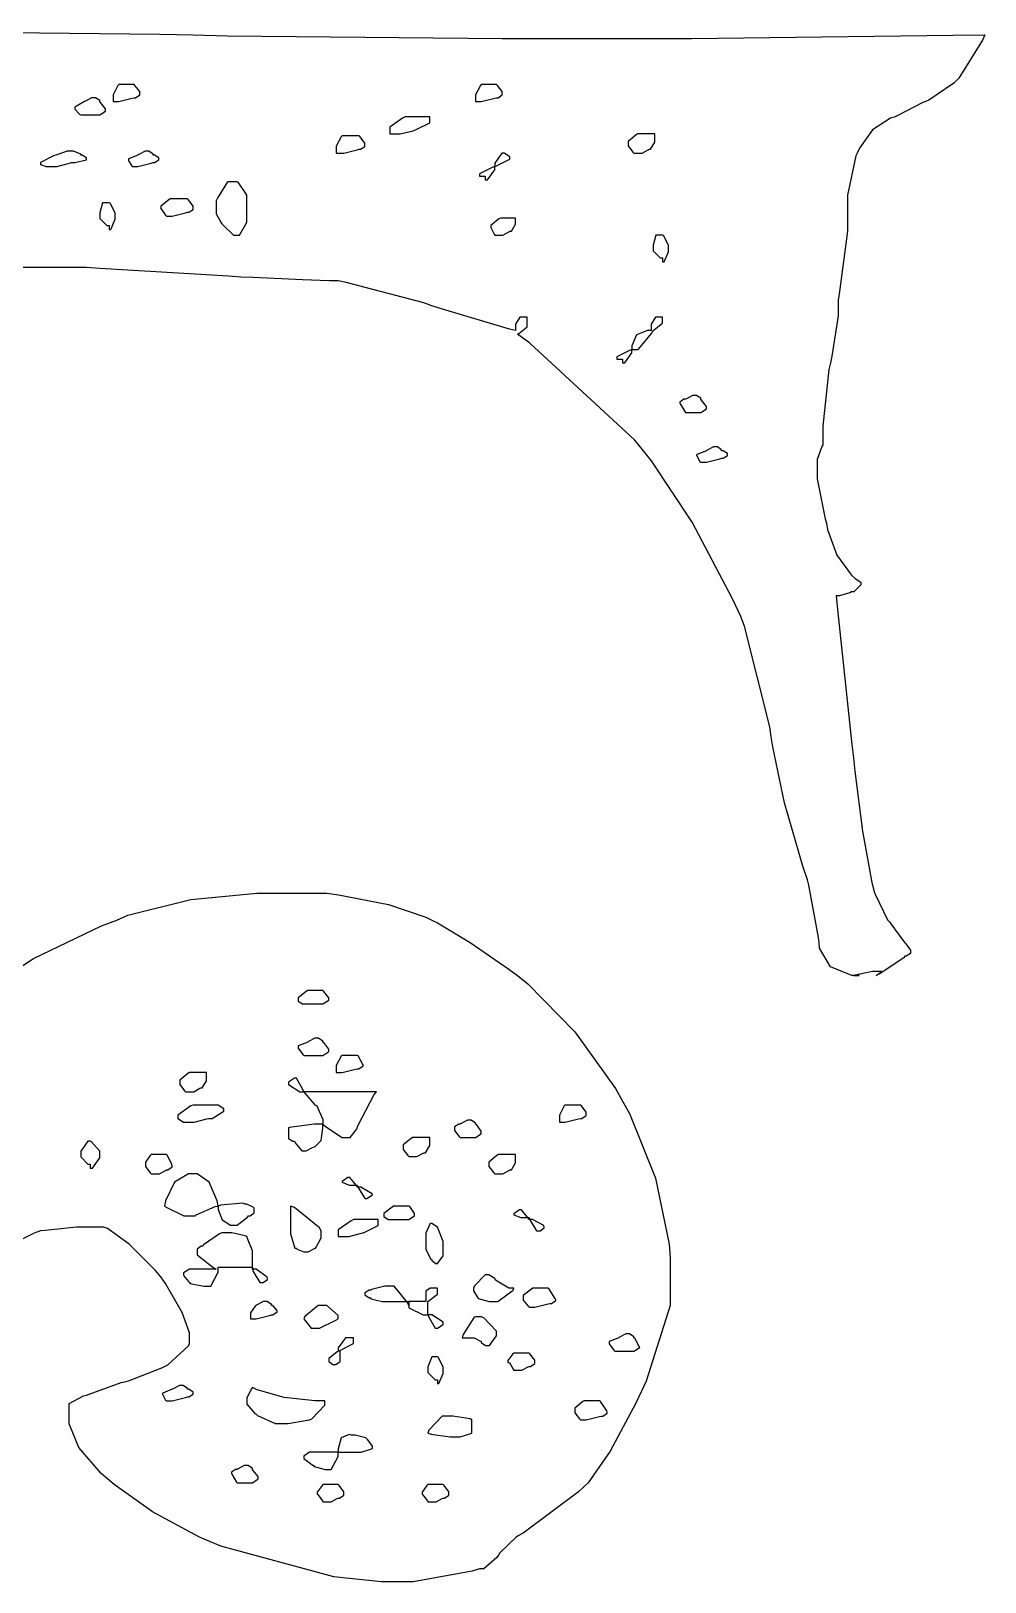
# Model space of a CAD drawing. Extents: x 59 to 294, y 44 to 310.
# Drawn here: x 196.74 to 214.38, y 281.06 to 309.74 of the extents above; entities that cross this region are included whole.
import ezdxf

# ---------------------------------------------------------------- set-up
doc = ezdxf.new("R2010")
doc.units = 0
doc.header["$MEASUREMENT"] = 0

msp = doc.modelspace()

# ---------------------------------------------------------------- linework, layer by layer
at = {"color": 42}
for points in [[(194.106, 309.739), (199.125, 309.678), (199.742, 309.669), (200.376, 309.652), (205.457, 309.598), (207.151, 309.598), (208.959, 309.598), (213.791, 309.66), (214.383, 309.669), (214.339, 309.572), (213.898, 308.865), (213.854, 308.821), (213.809, 308.777), (213.342, 308.461), (213.29, 308.434), (213.236, 308.417), (212.769, 308.179), (212.725, 308.151), (212.637, 308.125), (212.306, 307.91), (212.064, 307.57), (212.019, 307.482), (212.019, 307.482), (211.992, 307.429), (211.843, 306.702), (211.843, 306.458), (211.843, 306.035), (211.693, 304.924), (211.667, 304.764), (211.667, 304.473), (211.552, 303.725), (211.526, 303.601), (211.498, 303.479), (211.384, 302.433), (211.384, 302.084), (211.366, 302.058), (211.278, 301.814), (211.278, 301.731), (211.278, 301.458), (211.428, 300.717), (211.454, 300.637), (211.472, 300.523), (211.641, 300.047), (211.913, 299.677), (211.983, 299.615), (212.09, 299.544), (212.09, 299.5), (211.957, 299.368), (211.913, 299.368), (211.886, 299.35), (211.694, 299.296), (211.631, 299.296), (211.657, 299.041), (211.922, 296.546), (211.949, 296.297), (211.975, 296.051), (212.116, 294.945), (212.292, 293.996), (212.336, 293.828), (212.354, 293.776), (212.583, 293.3), (212.619, 293.265), (212.645, 293.23), (212.883, 292.903), (212.901, 292.876), (212.918, 292.859), (213.008, 292.74), (213.008, 292.699), (213.008, 292.683), (212.927, 292.629), (212.901, 292.629), (212.883, 292.603), (212.442, 292.312), (212.372, 292.276), (212.478, 292.347), (212.302, 292.347), (211.949, 292.276), (212.055, 292.276), (211.922, 292.276), (211.525, 292.432), (211.322, 292.779), (211.314, 292.876), (211.304, 292.974), (211.128, 293.944), (211.102, 294.04), (211.013, 294.297), (210.673, 295.469), (210.458, 296.502), (210.432, 296.686), (210.404, 296.872), (209.937, 298.733), (209.867, 298.909), (209.717, 299.236), (208.967, 300.655), (208.218, 301.793), (208.069, 301.978), (207.909, 302.172), (205.969, 303.964), (205.74, 304.13), (205.766, 304.148), (205.916, 304.268), (205.916, 304.307), (205.916, 304.447), (205.81, 304.447), (205.784, 304.447), (205.705, 304.315), (205.705, 304.271), (205.705, 304.201), (205.589, 304.228), (204.293, 304.615), (204.152, 304.66), (204.01, 304.713), (202.573, 305.091), (202.424, 305.117), (202.257, 305.117), (201.761, 305.14), (200.853, 305.18), (200.624, 305.189), (200.394, 305.206), (198.015, 305.347), (197.768, 305.365), (195.016, 305.365)], [(195.702, 291.871), (196.788, 292.585), (198.049, 293.194), (198.331, 293.299), (198.534, 293.387), (199.698, 293.679), (200.922, 293.794), (201.33, 293.794), (202.212, 293.794), (202.432, 293.768), (203.353, 293.587), (204.046, 293.353), (204.152, 293.299), (204.257, 293.247), (204.866, 292.881), (205.58, 292.392), (205.74, 292.276), (205.933, 292.118), (206.802, 291.232), (207.548, 290.186), (207.68, 289.947), (207.812, 289.719), (208.292, 288.528), (208.544, 287.303), (208.562, 287.055), (208.562, 286.702), (208.562, 286.173), (208.121, 284.772), (208.033, 284.585), (207.927, 284.365), (207.45, 283.479), (207.045, 282.893), (206.974, 282.822), (206.868, 282.725), (205.844, 281.959), (205.74, 281.905), (205.712, 281.887), (205.413, 281.597), (205.387, 281.553), (205.359, 281.509), (205.116, 281.304), (205.034, 281.304), (204.902, 281.26), (203.81, 281.058), (203.447, 281.058), (203.226, 281.058), (202.635, 281.12), (202.565, 281.128), (202.344, 281.156), (200.254, 281.721), (200.061, 281.799), (199.857, 281.887), (198.989, 282.355), (198.278, 282.858), (198.155, 282.964), (198.039, 283.061), (197.63, 283.545), (197.449, 283.982), (197.449, 284.127), (197.449, 284.303), (197.449, 284.357), (197.714, 284.499), (197.768, 284.515), (197.82, 284.533), (198.411, 284.745), (198.473, 284.762), (198.544, 284.78), (199.16, 285.018), (199.213, 285.044), (199.274, 285.072), (199.654, 285.423), (199.672, 285.467), (199.672, 285.538), (199.672, 285.665), (199.54, 286.042), (199.231, 286.58), (199.143, 286.702), (199.037, 286.826), (198.56, 287.307), (198.155, 287.594), (198.085, 287.62), (197.802, 287.62), (197.582, 287.62), (197.008, 287.559), (196.92, 287.55), (196.804, 287.506), (195.659, 286.95)]]:
    msp.add_lwpolyline(points, dxfattribs=at)
for points in [[(198.261, 308.434), (198.367, 308.434), (198.367, 308.434), (198.614, 308.496), (198.65, 308.504), (198.676, 308.504), (198.754, 308.558), (198.754, 308.574), (198.754, 308.618), (198.666, 308.734), (198.65, 308.751), (198.367, 308.751), (198.349, 308.734), (198.261, 308.562), (198.261, 308.504), (198.261, 308.434)], [(204.964, 308.434), (205.07, 308.434), (205.07, 308.434), (205.317, 308.496), (205.353, 308.504), (205.379, 308.504), (205.457, 308.558), (205.457, 308.574), (205.457, 308.618), (205.369, 308.734), (205.353, 308.751), (205.07, 308.751), (205.052, 308.734), (204.964, 308.562), (204.964, 308.504), (204.964, 308.434)], [(197.662, 308.187), (198.015, 308.187), (198.121, 308.258), (198.121, 308.302), (198.031, 308.417), (198.015, 308.434), (198.015, 308.452), (197.934, 308.504), (197.908, 308.504), (197.864, 308.504), (197.749, 308.443), (197.732, 308.434), (197.556, 308.328), (197.556, 308.293), (197.644, 308.197), (197.662, 308.187)], [(203.376, 307.835), (203.483, 307.835), (203.571, 307.835), (203.808, 307.896), (203.835, 307.905), (203.879, 307.923), (204.118, 308.042), (204.118, 308.081), (204.118, 308.151), (203.659, 308.151), (203.615, 308.125), (203.376, 307.96), (203.376, 307.905), (203.376, 307.835)], [(202.424, 307.482), (202.53, 307.482), (202.53, 307.482), (202.776, 307.544), (202.811, 307.552), (202.838, 307.552), (202.917, 307.606), (202.917, 307.622), (202.917, 307.666), (202.829, 307.782), (202.811, 307.799), (202.494, 307.799), (202.476, 307.782), (202.388, 307.61), (202.388, 307.552), (202.388, 307.482), (202.424, 307.482)], [(208.245, 307.835), (207.963, 307.835), (207.935, 307.817), (207.786, 307.698), (207.786, 307.658), (207.786, 307.614), (207.874, 307.499), (207.892, 307.482), (207.998, 307.482), (208.043, 307.482), (208.157, 307.544), (208.175, 307.552), (208.201, 307.552), (208.279, 307.684), (208.279, 307.728), (208.279, 307.835), (208.245, 307.835)], [(197.026, 307.233), (197.133, 307.233), (197.221, 307.233), (197.458, 307.297), (197.485, 307.305), (197.556, 307.305), (197.768, 307.359), (197.768, 307.376), (197.768, 307.394), (197.688, 307.446), (197.662, 307.446), (197.662, 307.464), (197.529, 307.516), (197.485, 307.516), (197.414, 307.516), (197.237, 307.455), (197.203, 307.446), (197.159, 307.429), (196.92, 307.309), (196.92, 307.269), (197.026, 307.233)], [(198.614, 307.233), (198.72, 307.233), (198.72, 307.233), (198.967, 307.297), (199.003, 307.305), (199.029, 307.305), (199.107, 307.359), (199.107, 307.376), (199.107, 307.394), (199.029, 307.446), (199.003, 307.446), (199.003, 307.464), (198.923, 307.516), (198.896, 307.516), (198.852, 307.516), (198.737, 307.455), (198.72, 307.446), (198.544, 307.376), (198.544, 307.341), (198.604, 307.251), (198.614, 307.233)], [(205.317, 307.233), (205.273, 307.217), (205.034, 307.097), (205.034, 307.057), (205.14, 307.057), (205.14, 306.987), (205.184, 306.987), (205.317, 307.173), (205.317, 307.233), (205.361, 307.251), (205.599, 307.371), (205.599, 307.41), (205.493, 307.482), (205.449, 307.482), (205.317, 307.296), (205.317, 307.233)], [(200.554, 305.965), (200.598, 305.965), (200.713, 306.167), (200.731, 306.211), (200.731, 306.704), (200.713, 306.732), (200.571, 306.944), (200.554, 306.953), (200.448, 306.953), (200.376, 306.953), (200.2, 306.662), (200.165, 306.6), (200.165, 306.423), (200.165, 306.361), (200.254, 306.203), (200.272, 306.175), (200.298, 306.149), (200.489, 305.965), (200.554, 305.965)], [(199.249, 306.317), (199.355, 306.317), (199.355, 306.317), (199.601, 306.379), (199.636, 306.388), (199.663, 306.388), (199.742, 306.441), (199.742, 306.458), (199.742, 306.502), (199.654, 306.618), (199.636, 306.634), (199.319, 306.634), (199.292, 306.618), (199.143, 306.498), (199.143, 306.458), (199.143, 306.458), (199.231, 306.335), (199.249, 306.317)], [(198.015, 306.317), (198.015, 306.273), (198.147, 306.141), (198.191, 306.141), (198.191, 306.071), (198.217, 306.071), (198.297, 306.257), (198.297, 306.317), (198.297, 306.379), (198.207, 306.556), (198.191, 306.564), (198.085, 306.564), (198.067, 306.564), (198.015, 306.379), (198.015, 306.317)], [(205.317, 305.965), (205.423, 305.965), (205.467, 305.965), (205.581, 306.027), (205.599, 306.035), (205.625, 306.035), (205.705, 306.167), (205.705, 306.211), (205.705, 306.281), (205.423, 306.281), (205.395, 306.265), (205.246, 306.145), (205.246, 306.105), (205.246, 306.105), (205.307, 305.983), (205.317, 305.965)], [(208.245, 305.718), (208.245, 305.674), (208.377, 305.542), (208.421, 305.542), (208.421, 305.47), (208.448, 305.47), (208.528, 305.656), (208.528, 305.718), (208.528, 305.78), (208.438, 305.956), (208.421, 305.965), (208.315, 305.965), (208.297, 305.965), (208.245, 305.78), (208.245, 305.718)], [(208.245, 304.201), (208.271, 304.219), (208.421, 304.338), (208.421, 304.377), (208.421, 304.447), (208.315, 304.447), (208.288, 304.447), (208.209, 304.315), (208.209, 304.271), (208.209, 304.201), (208.142, 304.201), (207.939, 304.118), (207.856, 303.915), (207.856, 303.848), (207.812, 303.831), (207.574, 303.711), (207.574, 303.671), (207.68, 303.671), (207.68, 303.601), (207.724, 303.601), (207.856, 303.787), (207.856, 303.848), (207.963, 303.848), (207.979, 303.857), (208.218, 304.148), (208.245, 304.201)], [(208.844, 302.683), (209.127, 302.683), (209.233, 302.754), (209.233, 302.798), (209.144, 302.913), (209.127, 302.93), (209.127, 302.948), (209.047, 303), (209.021, 303), (208.977, 303), (208.861, 302.94), (208.844, 302.93), (208.817, 302.93), (208.738, 302.878), (208.738, 302.86), (208.747, 302.843), (208.835, 302.701), (208.844, 302.683)], [(209.127, 301.765), (209.233, 301.765), (209.233, 301.765), (209.478, 301.829), (209.514, 301.837), (209.54, 301.837), (209.62, 301.891), (209.62, 301.908), (209.62, 301.926), (209.54, 301.978), (209.514, 301.978), (209.514, 301.996), (209.436, 302.048), (209.41, 302.048), (209.365, 302.048), (209.249, 301.987), (209.233, 301.978), (209.057, 301.908), (209.047, 301.899), (209.109, 301.775), (209.127, 301.765)], [(202.142, 291.994), (201.859, 291.994), (201.832, 291.977), (201.683, 291.858), (201.683, 291.817), (201.683, 291.801), (201.761, 291.747), (201.789, 291.747), (202.142, 291.747), (202.248, 291.817), (202.248, 291.862), (202.158, 291.977), (202.142, 291.994)], [(202.142, 291.042), (202.142, 291.06), (202.062, 291.112), (202.035, 291.112), (201.991, 291.112), (201.876, 291.051), (201.859, 291.042), (201.683, 290.971), (201.683, 290.927), (201.771, 290.813), (201.789, 290.795), (202.142, 290.795), (202.248, 290.865), (202.248, 290.909), (202.158, 291.034), (202.142, 291.042)], [(202.777, 290.795), (202.494, 290.795), (202.476, 290.779), (202.388, 290.606), (202.388, 290.548), (202.388, 290.477), (202.494, 290.477), (202.494, 290.477), (202.741, 290.54), (202.777, 290.548), (202.803, 290.548), (202.883, 290.602), (202.883, 290.619), (202.873, 290.637), (202.794, 290.787), (202.777, 290.795)], [(199.955, 290.477), (199.672, 290.477), (199.645, 290.46), (199.496, 290.34), (199.496, 290.3), (199.496, 290.256), (199.584, 290.142), (199.602, 290.124), (199.708, 290.124), (199.752, 290.124), (199.867, 290.187), (199.885, 290.196), (199.911, 290.196), (199.989, 290.328), (199.989, 290.372), (199.989, 290.477), (199.955, 290.477)], [(202.142, 289.524), (201.982, 289.524), (201.523, 289.464), (201.506, 289.454), (201.506, 289.278), (201.506, 289.261), (201.585, 289.208), (201.613, 289.208), (201.629, 289.181), (201.749, 289.031), (201.789, 289.031), (201.833, 289.031), (201.947, 289.093), (201.965, 289.101), (202, 289.111), (202.106, 289.221), (202.142, 289.449), (202.142, 289.524), (202.186, 289.48), (202.496, 289.278), (202.601, 289.278), (202.645, 289.278), (202.759, 289.428), (202.777, 289.454), (202.794, 289.508), (203.086, 290.072), (203.13, 290.124), (201.789, 290.124), (201.771, 290.168), (201.651, 290.372), (201.613, 290.372), (201.506, 290.3), (201.506, 290.256), (201.717, 290.124), (201.789, 290.124), (201.805, 290.098), (201.983, 289.887), (202.001, 289.877), (202.027, 289.861), (202.142, 289.609), (202.142, 289.524)], [(200.201, 289.877), (199.742, 289.877), (199.698, 289.861), (199.46, 289.688), (199.46, 289.631), (199.566, 289.56), (199.672, 289.56), (199.76, 289.56), (199.997, 289.622), (200.025, 289.631), (200.095, 289.631), (200.308, 289.763), (200.308, 289.807), (200.201, 289.877)], [(206.904, 289.877), (206.622, 289.877), (206.604, 289.861), (206.515, 289.688), (206.515, 289.631), (206.515, 289.56), (206.622, 289.56), (206.622, 289.56), (206.868, 289.622), (206.904, 289.631), (206.93, 289.631), (207.01, 289.684), (207.01, 289.701), (207.01, 289.745), (206.921, 289.861), (206.904, 289.877)], [(204.964, 289.524), (204.964, 289.542), (204.884, 289.595), (204.858, 289.595), (204.814, 289.595), (204.698, 289.534), (204.681, 289.524), (204.654, 289.524), (204.575, 289.472), (204.575, 289.454), (204.575, 289.41), (204.663, 289.296), (204.681, 289.278), (204.964, 289.278), (205.07, 289.348), (205.07, 289.392), (204.98, 289.516), (204.964, 289.524)], [(198.015, 288.961), (198.015, 289.023), (197.864, 289.199), (197.838, 289.208), (197.794, 289.208), (197.662, 289.023), (197.662, 288.961), (197.662, 288.917), (197.794, 288.785), (197.838, 288.785), (197.838, 288.713), (197.882, 288.713), (198.015, 288.899), (198.015, 288.961)], [(204.082, 289.278), (203.799, 289.278), (203.772, 289.261), (203.623, 289.141), (203.623, 289.101), (203.623, 289.057), (203.711, 288.943), (203.729, 288.925), (203.835, 288.925), (203.879, 288.925), (203.994, 288.987), (204.012, 288.995), (204.038, 288.995), (204.118, 289.127), (204.118, 289.172), (204.118, 289.278), (204.082, 289.278)], [(199.249, 288.961), (198.967, 288.961), (198.949, 288.943), (198.86, 288.824), (198.86, 288.785), (198.86, 288.74), (198.949, 288.626), (198.967, 288.608), (199.073, 288.608), (199.117, 288.608), (199.231, 288.67), (199.249, 288.678), (199.275, 288.678), (199.355, 288.732), (199.355, 288.749), (199.346, 288.776), (199.266, 288.943), (199.249, 288.961)], [(205.669, 288.961), (205.387, 288.961), (205.359, 288.943), (205.21, 288.824), (205.21, 288.785), (205.21, 288.74), (205.299, 288.626), (205.317, 288.608), (205.423, 288.608), (205.467, 288.608), (205.581, 288.67), (205.599, 288.678), (205.625, 288.678), (205.705, 288.811), (205.705, 288.855), (205.705, 288.961), (205.669, 288.961)], [(200.201, 288.007), (200.183, 288.105), (200.037, 288.454), (199.815, 288.608), (199.742, 288.608), (199.656, 288.608), (199.398, 288.454), (199.23, 288.105), (199.213, 288.007), (199.257, 287.981), (199.567, 287.831), (199.672, 287.831), (199.778, 287.831), (199.795, 287.849), (200.148, 287.999), (200.201, 288.007), (200.201, 287.944), (200.276, 287.752), (200.431, 287.654), (200.484, 287.654), (200.554, 287.654), (200.749, 287.805), (200.767, 287.831), (200.793, 287.831), (200.871, 287.885), (200.871, 287.903), (200.871, 287.973), (200.853, 287.991), (200.733, 288.043), (200.695, 288.043), (200.659, 288.061), (200.245, 288.025), (200.201, 288.007)], [(202.777, 288.36), (202.759, 288.388), (202.639, 288.536), (202.601, 288.536), (202.494, 288.466), (202.494, 288.449), (202.627, 288.396), (202.671, 288.396), (202.777, 288.396), (202.794, 288.352), (202.914, 288.149), (202.953, 288.149), (203.06, 288.219), (203.05, 288.237), (202.844, 288.36), (202.777, 288.36)], [(201.542, 288.007), (201.542, 287.584), (201.542, 287.496), (201.621, 287.231), (201.648, 287.231), (201.665, 287.215), (201.785, 287.161), (201.825, 287.161), (201.869, 287.161), (201.983, 287.223), (202.001, 287.231), (202.017, 287.249), (202.106, 287.421), (202.106, 287.478), (202.106, 287.55), (202.08, 287.604), (201.613, 287.981), (201.542, 288.007)], [(203.729, 288.007), (203.447, 288.007), (203.419, 287.991), (203.27, 287.871), (203.27, 287.831), (203.27, 287.814), (203.349, 287.76), (203.376, 287.76), (203.729, 287.76), (203.835, 287.831), (203.835, 287.875), (203.746, 287.999), (203.729, 288.007)], [(202.424, 287.444), (202.53, 287.444), (202.619, 287.444), (202.855, 287.506), (202.883, 287.514), (202.927, 287.532), (203.164, 287.652), (203.164, 287.69), (203.164, 287.76), (202.707, 287.76), (202.663, 287.734), (202.424, 287.569), (202.424, 287.514), (202.424, 287.444)], [(204.365, 287.091), (204.365, 287.267), (204.365, 287.356), (204.275, 287.586), (204.258, 287.62), (204.152, 287.69), (204.125, 287.69), (204.046, 287.506), (204.046, 287.444), (204.046, 287.267), (204.046, 287.207), (204.134, 287.03), (204.152, 287.021), (204.152, 287.003), (204.231, 286.949), (204.258, 286.949), (204.365, 287.091)], [(205.952, 287.76), (205.934, 287.788), (205.814, 287.937), (205.776, 287.937), (205.669, 287.867), (205.669, 287.85), (205.802, 287.796), (205.846, 287.796), (205.952, 287.796), (205.969, 287.752), (206.089, 287.55), (206.128, 287.55), (206.155, 287.55), (206.235, 287.604), (206.235, 287.62), (206.225, 287.648), (206.019, 287.76), (205.952, 287.76)], [(200.837, 286.844), (200.853, 286.8), (200.973, 286.596), (201.013, 286.596), (201.039, 286.596), (201.119, 286.65), (201.119, 286.668), (201.109, 286.694), (200.904, 286.844), (200.837, 286.844), (200.837, 287.091), (200.837, 287.179), (200.747, 287.409), (200.731, 287.444), (200.703, 287.462), (200.459, 287.514), (200.378, 287.514), (200.272, 287.514), (200.227, 287.497), (199.935, 287.295), (199.919, 287.267), (199.891, 287.267), (199.813, 287.215), (199.813, 287.197), (199.813, 287.109), (200.104, 286.88), (200.165, 286.844), (199.672, 286.844), (199.566, 286.772), (199.566, 286.728), (199.654, 286.614), (199.672, 286.596), (199.689, 286.58), (199.941, 286.526), (200.025, 286.526), (200.069, 286.526), (200.201, 286.79), (200.201, 286.879), (200.837, 286.879), (200.837, 286.844)], [(203.729, 286.173), (203.702, 286.227), (203.458, 286.526), (203.376, 286.526), (203.288, 286.526), (203.04, 286.465), (203.024, 286.456), (202.996, 286.456), (202.917, 286.403), (202.917, 286.385), (202.917, 286.369), (202.996, 286.315), (203.024, 286.315), (203.024, 286.297), (203.235, 286.243), (203.306, 286.243), (203.729, 286.243), (203.729, 286.173), (203.729, 286.129), (203.994, 285.997), (204.082, 285.997), (204.099, 285.952), (204.218, 285.75), (204.258, 285.75), (204.365, 285.82), (204.365, 285.864), (204.152, 285.997), (204.082, 285.997), (204.082, 286.243), (204.108, 286.261), (204.258, 286.381), (204.258, 286.42), (204.258, 286.492), (204.152, 286.492), (204.125, 286.492), (204.046, 286.438), (204.046, 286.42), (204.046, 286.243), (203.729, 286.243), (203.729, 286.173)], [(205.669, 286.492), (205.581, 286.492), (205.333, 286.641), (205.317, 286.668), (205.21, 286.738), (205.139, 286.738), (204.946, 286.536), (204.928, 286.492), (204.928, 286.445), (205.011, 286.301), (205.213, 286.243), (205.281, 286.243), (205.377, 286.243), (205.66, 286.457), (205.669, 286.492)], [(201.19, 286.173), (201.19, 286.191), (201.109, 286.243), (201.083, 286.243), (201.039, 286.243), (200.924, 286.183), (200.907, 286.173), (200.889, 286.156), (200.801, 286.037), (200.801, 285.997), (200.801, 285.926), (200.907, 285.926), (200.907, 285.926), (201.154, 285.988), (201.19, 285.997), (201.216, 285.997), (201.296, 286.051), (201.296, 286.067), (201.286, 286.085), (201.213, 286.173), (201.19, 286.173)], [(206.305, 286.492), (206.022, 286.492), (205.995, 286.474), (205.846, 286.355), (205.846, 286.315), (205.846, 286.271), (205.934, 286.156), (205.952, 286.139), (206.058, 286.139), (206.058, 286.139), (206.303, 286.2), (206.339, 286.209), (206.365, 286.209), (206.445, 286.263), (206.445, 286.279), (206.427, 286.307), (206.321, 286.483), (206.305, 286.492)], [(201.789, 285.926), (201.805, 285.9), (201.925, 285.75), (201.965, 285.75), (202.08, 285.75), (202.38, 285.9), (202.424, 285.926), (202.424, 285.988), (202.212, 286.173), (202.142, 286.173), (202.053, 286.173), (201.805, 285.97), (201.789, 285.926)], [(204.717, 285.574), (204.894, 285.574), (204.938, 285.574), (205.052, 285.513), (205.07, 285.503), (205.07, 285.487), (205.148, 285.433), (205.176, 285.433), (205.22, 285.433), (205.335, 285.583), (205.353, 285.61), (205.353, 285.698), (205.114, 285.944), (205.07, 285.962), (204.964, 285.962), (204.936, 285.954), (204.734, 285.636), (204.717, 285.574)], [(202.424, 285.327), (202.468, 285.345), (202.707, 285.465), (202.707, 285.503), (202.707, 285.574), (202.601, 285.574), (202.557, 285.574), (202.424, 285.389), (202.424, 285.327), (202.397, 285.31), (202.248, 285.19), (202.248, 285.151), (202.248, 285.134), (202.326, 285.08), (202.354, 285.08), (202.38, 285.08), (202.458, 285.134), (202.458, 285.151), (202.458, 285.327), (202.424, 285.327)], [(207.892, 285.574), (207.892, 285.592), (207.812, 285.644), (207.786, 285.644), (207.742, 285.644), (207.626, 285.583), (207.61, 285.574), (207.433, 285.503), (207.433, 285.459), (207.522, 285.345), (207.54, 285.327), (207.892, 285.327), (207.998, 285.397), (207.989, 285.415), (207.909, 285.565), (207.892, 285.574)], [(204.082, 284.974), (204.082, 284.93), (204.214, 284.798), (204.258, 284.798), (204.258, 284.728), (204.284, 284.728), (204.365, 284.914), (204.365, 284.974), (204.365, 285.036), (204.275, 285.213), (204.258, 285.221), (204.152, 285.221), (204.152, 285.221), (204.082, 285.036), (204.082, 284.974)], [(205.669, 284.974), (205.776, 284.974), (205.82, 284.974), (205.934, 285.036), (205.952, 285.044), (205.978, 285.044), (206.058, 285.098), (206.058, 285.115), (206.058, 285.159), (205.969, 285.274), (205.952, 285.291), (205.669, 285.291), (205.651, 285.274), (205.563, 285.155), (205.563, 285.115), (205.589, 285.115), (205.66, 284.992), (205.669, 284.974)], [(199.249, 284.409), (199.355, 284.409), (199.355, 284.409), (199.601, 284.471), (199.636, 284.479), (199.663, 284.479), (199.742, 284.533), (199.742, 284.551), (199.742, 284.569), (199.663, 284.621), (199.636, 284.621), (199.636, 284.639), (199.558, 284.692), (199.532, 284.692), (199.488, 284.692), (199.372, 284.631), (199.355, 284.621), (199.179, 284.551), (199.169, 284.543), (199.231, 284.419), (199.249, 284.409)], [(200.837, 284.656), (200.819, 284.63), (200.731, 284.464), (200.731, 284.409), (200.731, 284.348), (200.879, 284.172), (200.907, 284.163), (200.933, 284.136), (201.257, 283.986), (201.366, 283.986), (201.498, 283.986), (201.851, 284.048), (201.895, 284.056), (201.939, 284.074), (202.178, 284.327), (202.178, 284.409), (201.989, 284.409), (201.427, 284.467), (200.925, 284.612), (200.837, 284.656)], [(207.257, 284.409), (206.974, 284.409), (206.947, 284.393), (206.798, 284.273), (206.798, 284.233), (206.798, 284.189), (206.886, 284.074), (206.904, 284.056), (207.01, 284.056), (207.01, 284.056), (207.257, 284.118), (207.293, 284.127), (207.319, 284.127), (207.397, 284.181), (207.397, 284.198), (207.388, 284.225), (207.274, 284.393), (207.257, 284.409)], [(204.082, 283.81), (204.143, 283.793), (204.494, 283.74), (204.611, 283.74), (204.681, 283.74), (204.876, 283.802), (204.894, 283.81), (204.894, 284.056), (204.866, 284.074), (204.542, 284.127), (204.435, 284.127), (204.347, 284.127), (204.099, 283.863), (204.082, 283.81)], [(202.424, 283.457), (202.777, 283.457), (202.847, 283.457), (203.042, 283.519), (203.06, 283.527), (203.06, 283.571), (202.97, 283.687), (202.953, 283.704), (202.935, 283.722), (202.737, 283.774), (202.671, 283.774), (202.627, 283.784), (202.481, 283.722), (202.424, 283.523), (202.424, 283.457), (201.895, 283.457), (201.789, 283.387), (201.789, 283.343), (201.938, 283.228), (201.965, 283.21), (201.982, 283.194), (202.18, 283.14), (202.248, 283.14), (202.292, 283.14), (202.424, 283.378), (202.424, 283.457)], [(200.554, 282.892), (200.837, 282.892), (200.943, 282.964), (200.943, 283.008), (200.853, 283.122), (200.837, 283.14), (200.837, 283.158), (200.757, 283.21), (200.731, 283.21), (200.686, 283.21), (200.571, 283.15), (200.554, 283.14), (200.527, 283.14), (200.448, 283.086), (200.448, 283.068), (200.456, 283.052), (200.545, 282.902), (200.554, 282.892)], [(202.142, 282.539), (202.248, 282.539), (202.292, 282.539), (202.406, 282.603), (202.424, 282.611), (202.45, 282.611), (202.53, 282.665), (202.53, 282.681), (202.53, 282.725), (202.441, 282.841), (202.424, 282.858), (202.142, 282.858), (202.124, 282.841), (202.035, 282.721), (202.035, 282.681), (202.044, 282.673), (202.132, 282.557), (202.142, 282.539)], [(204.082, 282.539), (204.188, 282.539), (204.232, 282.539), (204.347, 282.603), (204.365, 282.611), (204.391, 282.611), (204.471, 282.665), (204.471, 282.681), (204.471, 282.725), (204.381, 282.841), (204.365, 282.858), (204.082, 282.858), (204.064, 282.841), (203.976, 282.721), (203.976, 282.681), (203.984, 282.673), (204.072, 282.557), (204.082, 282.539)]]:
    msp.add_lwpolyline(points, close=True, dxfattribs=at)

doc.saveas('drawing.dxf')
